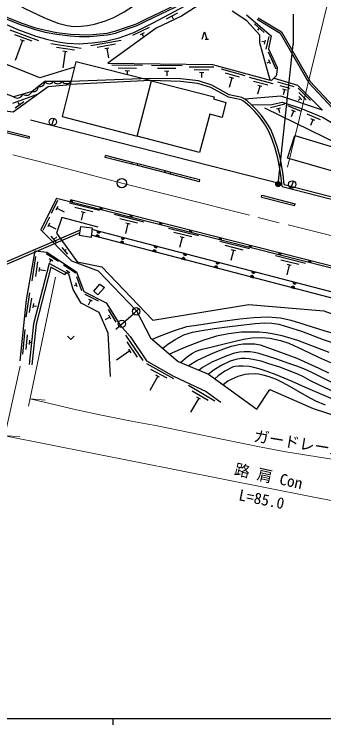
# Model space of a CAD drawing. Units: millimetres at full size, sheet at 1:1000; details may follow other scales. Extents: x 40000 to 680000, y 20000 to 380000.
# Drawn here: x 251960 to 302320, y 204000 to 319612 of the extents above; entities that cross this region are included whole.
import ezdxf
from ezdxf.enums import TextEntityAlignment as Align

# ---------------------------------------------------------------- set-up
doc = ezdxf.new("R2010")
doc.units = ezdxf.units.MM
doc.header["$LTSCALE"] = 1000
doc.linetypes.add('CHAIN', pattern=[18.5, 12, -1.5, 3.5, -1.5])
for name, color, linetype, lineweight in [('M-BGD', 7, 'Continuous', 25), ('M-BMK', 2, 'CHAIN', 13), ('M-BMK-SRVR', 3, 'Continuous', 25), ('M-STR-HTXT', 7, 'Continuous', 13), ('M-STR-STRC', 7, 'Continuous', 25), ('M-TTL-BAND', 7, 'Continuous', 25)]:
    doc.layers.add(name, color=color, linetype=linetype, lineweight=lineweight)
doc.styles.add('ＭＳ ゴシック', font='')
doc.styles.get('ＭＳ ゴシック').set_extended_font_data('MS Gothic')

msp = doc.modelspace()

# ---------------------------------------------------------------- hatches: boundary and pattern name
at = {"layer": 'M-BGD'}
for points in [[(261121, 289236, -0.41421), (261271, 289386, -0.41421), (261421, 289236, -1)], [(265966, 288003, -0.41421), (266116, 288153, -0.41421), (266266, 288003, -1)], [(270812, 286771, -0.41421), (270962, 286921, -0.41421), (271112, 286771, -1)], [(275658, 285539, -0.41421), (275808, 285689, -0.41421), (275958, 285539, -1)], [(280504, 284306, -0.41421), (280654, 284456, -0.41421), (280804, 284306, -1)], [(265209, 283499), (265815, 283341, 0.84072)], [(266009, 284223), (265403, 284381, 0.84072)], [(269958, 283194), (269353, 283352, 0.84072)], [(269184, 282456), (269789, 282297, 0.84072)], [(285349, 283074, -0.41421), (285499, 283224, -0.41421), (285649, 283074, -1)], [(274476, 281067), (275082, 280908, 0.84072)], [(275295, 281804), (274690, 281962, 0.84072)], [(290195, 281842, -0.41421), (290345, 281992, -0.41421), (290495, 281842, -1)], [(279192, 279829), (279797, 279670, 0.84072)], [(280064, 280562), (279458, 280720, 0.84072)], [(295043, 280616, -0.41421), (295193, 280766, -0.41421), (295343, 280616, -1)], [(284486, 278439), (285092, 278280, 0.84072)], [(285364, 279182), (284758, 279340, 0.84072)], [(299889, 279386, -0.41421), (300039, 279536, -0.41421), (300189, 279386, -1)], [(291188, 277665), (290583, 277823, 0.84072)], [(290338, 276903), (290943, 276744, 0.84072)], [(297011, 275152), (297616, 274993, 0.84072)], [(297892, 275919), (297286, 276077, 0.84072)]]:
    msp.add_hatch(color=256, dxfattribs=at).paths.add_polyline_path(points)
at = {"layer": 'M-STR-STRC'}
msp.add_hatch(color=256, dxfattribs=at).paths.add_polyline_path([(294556, 291747, -0.41421), (294678, 292299, -0.41421), (295231, 292176, -1)])

# ---------------------------------------------------------------- linework, layer by layer
at = {"layer": 'M-BGD'}
for p, q in [((278523, 319796), (276671, 318805)), ((277597, 319301), (277834, 318859)), ((292602, 316624), (291035, 318022)), ((255965, 315304), (251275, 317038)), ((273909, 317474), (271228, 316127)), ((291818, 317323), (291549, 317021)), ((254871, 315229), (252057, 316269)), ((273084, 316555), (272458, 316241)), ((272771, 316398), (272953, 316036)), ((292972, 313937), (293413, 315990)), ((253308, 315327), (252101, 312062)), ((253636, 315205), (252980, 315448)), ((262840, 314049), (257895, 314791)), ((269341, 315349), (264415, 314492)), ((268433, 314734), (265477, 314220)), ((283041, 315531), (283542, 315531)), ((292753, 315058), (292243, 315167)), ((292679, 314715), (292826, 315400)), ((261784, 313753), (258818, 314197)), ((260234, 313530), (259842, 310913)), ((260580, 313478), (259888, 313582)), ((267377, 314094), (266687, 313974)), ((267032, 314034), (267293, 312535)), ((294563, 310690), (293317, 313419)), ((293676, 311550), (293386, 312186)), ((272849, 311244), (267849, 311300)), ((279280, 311193), (274280, 311249)), ((284442, 310975), (280442, 311020)), ((293531, 311868), (293057, 311651)), ((271844, 310805), (268844, 310839)), ((270689, 310368), (269989, 310376)), ((270339, 310372), (270333, 309895)), ((278275, 310754), (275275, 310788)), ((277120, 310317), (276420, 310325)), ((276770, 310321), (276762, 309561)), ((283637, 310534), (281237, 310561)), ((282782, 310094), (282082, 310102)), ((282432, 310098), (282423, 309337)), ((289513, 309585), (285658, 310653)), ((288622, 309365), (286309, 310006)), ((274131, 308811), (261060, 308165)), ((273945, 309127), (261189, 308676)), ((287345, 309252), (286906, 307666)), ((287683, 309158), (287008, 309345)), ((294086, 308264), (290231, 309331)), ((293195, 308044), (290882, 308684)), ((291918, 307930), (291549, 306598)), ((292255, 307837), (291581, 308024)), ((297522, 307820), (294824, 308568)), ((296862, 307536), (295243, 307984)), ((300149, 305594), (298170, 307575)), ((251717, 305135), (255736, 306594)), ((296270, 307233), (295596, 307420)), ((295933, 307327), (295708, 306516)), ((299435, 305672), (298248, 306861)), ((252126, 304386), (253535, 305423)), ((252830, 304905), (252592, 305227)), ((298523, 305948), (298150, 305575)), ((298770, 305701), (298276, 306196)), ((296007, 304968), (293678, 304388)), ((295291, 304326), (294612, 304157)), ((294951, 304241), (295111, 303598)), ((298699, 303803), (296485, 304728)), ((297419, 303851), (297028, 302914)), ((297742, 303716), (297096, 303985)), ((301804, 302401), (299590, 303326)), ((254631, 302417), (295484, 292009)), ((258430, 302667), (258051, 301529)), ((300524, 302448), (300133, 301512)), ((300847, 302313), (300201, 302583)), ((254396, 299395), (254467, 299686)), ((266750, 296323), (266826, 296614)), ((271097, 295190), (271167, 295482)), ((271994, 294996), (272064, 295288)), ((276424, 293833), (276501, 294123)), ((277364, 293578), (277441, 293868)), ((282104, 292357), (282179, 292648)), ((297398, 292478), (296962, 291359)), ((259026, 289307), (257948, 287163)), ((292194, 289862), (292268, 290153)), ((292194, 289862), (297572, 288482)), ((292268, 290153), (297646, 288772)), ((259046, 288346), (258732, 287720)), ((258889, 288033), (260074, 287437)), ((265810, 287660), (260958, 288869)), ((264730, 287465), (261819, 288190)), ((297572, 288482), (297646, 288772)), ((263506, 287306), (262827, 287476)), ((263166, 287391), (262845, 286104)), ((273108, 285804), (268256, 287013)), ((257700, 286582), (256623, 284438)), ((257721, 285621), (257406, 284995)), ((272028, 285609), (269117, 286334)), ((270804, 285450), (270125, 285620)), ((246511, 277568), (262731, 284551)), ((257564, 285308), (258749, 284712)), ((270464, 285535), (270061, 283917)), ((281914, 283564), (277063, 284773)), ((246508, 277131), (262670, 284089)), ((257934, 283498), (258842, 282433)), ((258388, 282965), (258893, 283396)), ((265209, 283499), (265815, 283341)), ((266009, 284223), (265403, 284381)), ((269958, 283194), (269353, 283352)), ((280835, 283369), (277924, 284095)), ((279271, 283295), (278868, 281678)), ((279611, 283211), (278931, 283380)), ((269184, 282456), (269789, 282297)), ((290259, 281442), (285408, 282652)), ((259718, 281655), (260627, 280590)), ((260173, 281122), (260425, 281337)), ((274476, 281067), (275082, 280908)), ((275295, 281804), (274690, 281962)), ((289180, 281248), (286269, 281973)), ((287616, 281174), (287213, 279556)), ((287956, 281089), (287276, 281258)), ((255449, 280183), (254851, 276228)), ((259187, 279351), (257157, 280632)), ((258228, 279424), (257636, 279798)), ((279192, 279829), (279797, 279670)), ((280064, 280562), (279458, 280720)), ((299328, 279067), (294477, 280276)), ((255774, 279325), (255415, 276952)), ((257932, 279611), (257696, 279237)), ((261986, 277478), (259956, 278759)), ((285364, 279182), (284758, 279340)), ((298249, 278872), (295338, 279598)), ((296685, 278798), (296282, 277181)), ((297025, 278714), (296345, 278883)), ((256092, 278417), (255987, 277725)), ((256040, 278071), (257023, 277922)), ((260221, 277198), (260413, 277549)), ((261027, 277551), (260435, 277924)), ((260731, 277738), (260613, 277550)), ((284486, 278439), (285092, 278280)), ((291188, 277665), (290583, 277823)), ((262939, 274602), (262124, 276859)), ((290338, 276903), (290943, 276744)), ((262109, 275577), (261692, 275427)), ((262227, 275248), (261990, 275907)), ((297892, 275919), (297286, 276077)), ((254450, 274291), (253851, 270336)), ((297011, 275152), (297616, 274993)), ((254775, 273432), (254416, 271059)), ((265660, 272924), (263513, 273996)), ((264386, 273057), (263990, 272265)), ((264699, 272901), (264073, 273213)), ((255093, 272525), (254988, 271833)), ((255040, 272179), (255600, 272094)), ((268518, 269517), (267292, 271581)), ((267697, 270018), (267340, 270620)), ((268500, 268388), (271347, 270872)), ((272251, 271661), (271347, 270872)), ((267518, 270319), (266757, 269867)), ((253692, 268306), (253332, 264322)), ((254068, 267469), (253852, 265078)), ((272934, 263253), (270137, 267398)), ((254440, 266581), (254377, 265884)), ((254408, 266233), (254669, 266209)), ((272001, 263830), (270324, 266317)), ((270789, 264822), (268587, 263336)), ((270985, 264532), (270594, 265112)), ((277925, 260280), (273552, 262705)), ((276832, 260372), (274209, 261827)), ((275302, 260706), (274013, 258382)), ((275608, 260536), (274996, 260876)), ((284586, 256644), (280285, 259193)), ((283497, 256767), (280916, 258296)), ((281977, 257144), (280623, 254858)), ((282278, 256966), (281676, 257322))]:
    msp.add_line(p, q, dxfattribs=at)
for points in [[(261770, 310969), (256151, 309279), (244860, 313748), (242809, 321253), (238775, 328449), (236332, 334280)], [(240834, 332712), (242413, 329372), (243706, 325964), (245033, 321936), (246219, 320833), (247537, 319883), (249340, 318728), (250604, 318005), (252407, 317196), (255460, 316049), (257434, 315507), (259408, 315073), (260611, 314889), (262551, 314809), (264659, 314975), (266807, 315248), (269051, 315788), (271442, 316650), (274583, 318189), (280584, 321434)], [(242051, 332338), (243066, 329317), (244477, 325778), (246058, 322123), (248693, 319745), (250627, 318876), (252945, 317931), (255195, 317162), (256984, 316717), (258872, 316358), (261078, 316092), (262584, 315988), (264188, 315982), (267148, 316257), (268439, 316551), (270326, 317220), (271944, 317794), (273371, 318458), (279522, 321387)], [(242335, 332434), (243347, 329420), (244754, 325893), (246307, 322302), (248859, 320000), (250745, 319152), (253050, 318212), (255280, 317450), (257049, 317010), (258918, 316655), (261107, 316391), (262595, 316288), (264175, 316282), (267101, 316554), (268355, 316839), (270226, 317503), (271830, 318072), (273244, 318729), (279393, 321658)], [(245602, 331229), (246606, 328221), (247364, 326295), (247842, 325166), (248310, 324359), (249101, 323500), (249621, 323062), (250507, 322387), (252106, 321433), (253700, 320537), (256756, 319070), (259057, 318174), (260573, 317753), (261670, 317621), (262847, 317640), (263860, 317764), (265013, 318017), (266811, 318539), (268170, 319094), (269830, 320005), (271356, 320952), (273956, 322473)], [(282642, 321539), (279153, 319269), (275046, 317326), (267202, 311623), (284207, 311405), (293618, 308859), (291906, 314966), (291919, 316192), (289827, 318530), (287404, 320120)], [(289771, 319523), (293775, 316070), (293349, 313970), (294749, 310944), (294698, 310203), (294562, 309581), (293833, 308803), (293618, 308859)], [(291466, 318789), (295241, 316544), (299873, 308459), (306056, 301849)], [(291619, 319047), (295462, 316762), (300116, 308638), (306255, 302075)], [(282516, 315531), (282904, 316719), (283292, 315531)], [(261189, 308676), (256934, 308654), (254872, 307063), (251863, 306157), (247383, 307860), (241080, 309179), (238988, 309648), (233662, 311751), (230041, 313146), (226642, 314421), (224278, 315152)], [(224695, 315023), (224627, 313413), (227308, 311116), (239890, 306170), (247509, 304244), (251801, 303741), (257488, 307864), (261060, 308165)], [(274278, 308774), (261989, 311837), (259742, 302956), (271966, 299747)], [(295898, 291904), (295721, 293496), (295496, 294854), (295222, 296281), (294806, 297919), (294237, 299518), (293693, 300827), (293010, 302011), (292196, 303144), (291400, 304074), (290566, 304868), (289870, 305502), (289481, 305811), (288983, 306038), (286939, 306512), (284112, 308044), (281925, 308745), (279014, 309090), (273945, 309127)], [(295531, 291585), (295325, 293441), (295102, 294783), (294831, 296194), (294422, 297802), (293864, 299374), (293333, 300649), (292673, 301794), (291881, 302896), (291109, 303798), (290293, 304575), (289611, 305197), (289271, 305467), (288854, 305657), (286796, 306134), (283955, 307675), (281840, 308352), (278988, 308690), (274131, 308811)], [(294228, 309225), (298065, 308085), (302133, 303984), (295316, 306255), (289481, 305811)], [(254396, 299395), (244046, 301932), (236376, 305081), (227092, 308233)], [(254467, 299686), (244139, 302218), (236481, 305362), (227188, 308517)], [(290499, 304929), (293621, 304863), (295569, 305309), (298522, 304351), (302205, 302825), (314076, 295699), (312571, 287634), (311515, 294797), (311129, 295297), (307495, 297090), (292721, 304315)], [(282104, 292357), (277364, 293578), (276424, 293833), (271994, 294996), (271097, 295190), (266750, 296323)], [(282179, 292648), (277441, 293868), (276501, 294123), (272064, 295288), (271167, 295482), (266826, 296614)], [(295531, 291585), (312437, 287254), (315240, 286608), (327991, 283918), (336807, 282400), (339873, 281859), (343014, 281340), (347339, 280760), (350402, 280366), (353760, 280039), (356754, 279796), (359586, 279610), (363121, 279510), (368368, 279467)], [(295898, 291904), (312532, 287643), (315326, 286998), (328066, 284311), (336875, 282794), (339940, 282253), (343073, 281736), (347391, 281157), (350447, 280763), (353796, 280437), (356783, 280194), (359605, 280009), (363128, 279910), (368372, 279867)], [(258832, 289701), (256294, 284535), (261269, 279490), (265642, 277835), (271868, 271327), (274127, 266976), (278653, 263107), (283556, 261050), (291441, 255352), (293550, 258545), (300575, 255477), (307421, 253246)], [(258832, 289701), (287523, 282405), (314016, 275688), (319256, 274415), (329980, 272075), (336293, 270804), (340607, 270116), (349973, 266627), (360743, 265541)], [(359349, 268499), (358378, 268538), (356582, 268610), (354321, 268810), (351752, 269037), (348866, 269285), (345453, 269695), (342639, 270134), (341463, 270300), (340684, 270408), (336346, 271100), (330042, 272369), (319323, 274707), (314089, 275979), (287597, 282695), (261132, 289425)], [(265626, 284980), (259697, 286529), (258831, 283967), (262185, 279303), (266200, 278497), (274494, 269806), (290139, 272357), (302326, 271356), (312727, 267493), (317163, 267705), (326636, 263908), (330336, 266596)], [(360853, 265181), (357737, 264703), (349335, 265723), (335045, 267742), (331429, 267609), (328903, 267842), (264597, 284591)], [(361172, 264132), (357775, 263711), (349214, 264831), (334888, 266855), (333250, 266408), (330336, 266596), (328734, 266824), (264499, 283686)], [(252936, 263206), (253942, 273131), (255358, 281090), (257287, 280899), (262110, 277717), (263284, 274475), (266927, 272655), (269203, 269001), (270827, 267175), (273493, 263191), (277895, 260748), (283187, 258217), (285566, 256516)], [(267604, 260656), (267268, 267698), (265769, 271096), (262837, 272583), (261571, 274801), (260870, 277300), (257668, 279046), (255113, 269250), (254409, 262608)], [(260221, 277198), (257925, 278450), (255507, 269178), (254807, 262566)], [(274431, 266716), (275583, 267214), (278053, 268171), (280047, 268781), (281968, 269086), (285437, 269618), (288645, 270032), (290935, 270284), (293209, 270350), (295286, 270228), (296938, 269854), (299217, 269125), (302505, 268085), (304072, 267648), (305924, 267211), (307767, 266875), (309884, 266590), (312725, 266215), (315931, 265845), (317642, 265756), (321791, 265850)], [(276132, 265262), (276954, 265917), (278140, 266673), (279527, 267433), (280938, 267874), (282458, 268162), (284467, 268476), (287015, 268813), (289321, 269076), (291138, 269283), (292672, 269377), (293880, 269349), (295010, 269180), (296601, 268719), (298691, 268041), (302201, 266681), (304515, 265941)], [(260645, 267225), (261175, 266694), (261706, 267225)], [(303216, 264560), (299532, 265995), (298091, 266532), (297040, 266859), (295547, 267265), (293940, 267612), (292933, 267794), (291798, 267893), (290038, 267894), (288924, 267882), (286838, 267620), (284849, 267217), (282627, 266545), (279798, 265466), (277242, 264313)], [(279017, 262955), (279746, 263613), (280381, 264095), (280949, 264467), (281535, 264773), (282517, 265094), (283933, 265462), (285903, 265937), (287690, 266353), (289267, 266715), (290631, 266957), (292230, 267013), (293562, 266914), (295276, 266526), (296658, 266067), (298992, 264986), (301469, 263809), (303416, 262921)], [(280442, 262535), (281686, 263262), (283902, 264313), (285171, 264852), (286476, 265315), (287325, 265610), (288521, 265872), (289208, 265989), (291096, 265975), (291947, 265826), (293324, 265348), (295888, 264432), (297911, 263639), (301523, 262004), (303110, 261272)], [(306090, 258513), (301774, 260623), (300619, 261184), (299667, 261634), (299058, 261892), (297938, 262322), (296656, 262788), (294662, 263498), (293175, 263996), (291764, 264392), (291051, 264592), (290320, 264679), (289386, 264695), (288620, 264650), (287778, 264457), (286569, 264056), (284130, 262993), (282591, 262124), (282037, 261690)], [(305675, 257348), (301621, 259236), (300173, 259987), (299010, 260590), (298122, 261058), (297123, 261438), (295146, 262210), (293357, 262753), (292153, 263145), (291054, 263398), (290200, 263560), (289543, 263615), (288895, 263595), (288009, 263427), (287079, 263145), (285730, 262525), (284485, 261755), (283556, 261050)], [(318697, 254055), (315872, 254501), (314146, 254726), (311750, 254941), (310015, 255109), (308690, 255284), (307629, 255478), (306607, 255809), (305017, 256440), (299364, 258851), (297166, 259851), (294546, 260937), (293106, 261459), (291969, 261846), (290949, 262124), (290156, 262289), (289180, 262349), (288441, 262339), (287903, 262291), (287474, 262187), (286229, 261512), (285148, 260778), (284612, 260287)], [(302615, 256022), (301016, 256670), (299601, 257387), (297846, 258436), (296430, 259235), (295387, 259797), (294645, 260174), (293450, 260597), (292467, 260865), (291683, 261025), (290969, 261077), (290140, 261071), (289471, 260991), (288340, 260652), (287358, 260245), (286730, 259904), (285973, 259304)]]:
    msp.add_lwpolyline(points, dxfattribs=at)
for points in [[(274278, 308774), (284481, 306179), (284392, 305819), (286402, 305253), (285768, 302810), (283766, 303328), (282115, 297128), (271966, 299747)], [(297601, 299884), (304607, 297744), (303579, 294150), (296434, 296178)], [(262802, 285089), (264622, 284832), (264457, 283289), (262604, 283589)], [(264899, 274552), (265912, 275703), (266638, 275153), (265565, 273959)]]:
    msp.add_lwpolyline(points, close=True, dxfattribs=at)
for centre, radius in [((258241, 302098), 600), ((297180, 291918), 600), ((261271, 289236), 150), ((266116, 288003), 150), ((270962, 286771), 150), ((275808, 285539), 150), ((280654, 284306), 150), ((285499, 283074), 150), ((290345, 281842), 150), ((295193, 280616), 150), ((300039, 279386), 150), ((271799, 271267), 600), ((269472, 269236), 600)]:
    msp.add_circle(centre, radius, dxfattribs=at)
for centre, radius, start, end in [((255089, 307848), 814, 254.52885, 0.78905), ((256120, 308643), 814, 254.52885, 0.78905), ((257640, 309190), 887, 217.16668, 323.42689), ((259059, 309197), 887, 217.16668, 323.42689), ((260477, 309205), 887, 217.16668, 323.42689), ((252445, 306948), 982, 233.62779, 339.88799), ((253950, 307401), 982, 233.62779, 339.88799), ((265498, 283367), 318, 355.18315, 155.40088), ((265720, 284355), 318, 175.29298, 335.51071), ((269669, 283326), 318, 175.29298, 335.51071), ((269473, 282324), 318, 355.18315, 155.40088), ((274765, 280935), 318, 355.18315, 155.40088), ((275006, 281936), 318, 175.29298, 335.51071), ((279481, 279697), 318, 355.18315, 155.40088), ((279775, 280694), 318, 175.29298, 335.51071), ((284775, 278307), 318, 355.18315, 155.40088), ((285075, 279314), 318, 175.29298, 335.51071), ((290899, 277797), 318, 175.29298, 335.51071), ((290627, 276771), 318, 355.18315, 155.40088), ((297300, 275019), 318, 355.18315, 155.40088), ((297603, 276051), 318, 175.29298, 335.51071)]:
    msp.add_arc(centre, radius, start, end, dxfattribs=at)
at = {"layer": 'M-BMK'}
msp.add_lwpolyline([(251717, 296745), (258374, 295038), (263742, 293629), (269469, 292133), (278575, 289826), (312427, 281326), (323386, 278678), (329327, 277474), (334620, 276511), (340761, 275591), (345116, 274978), (350268, 274408), (354423, 274046), (365460, 273410), (368850, 273346)], dxfattribs=at)
at = {"layer": 'M-BMK-SRVR'}
msp.add_circle((269469, 292133), 750, dxfattribs=at)
at = {"layer": 'M-STR-HTXT'}
for p, q in [((296407, 294723), (302869, 321085)), ((258668, 276832), (254274, 255827)), ((252953, 262337), (250031, 249347)), ((254531, 257057), (256975, 256827)), ((250409, 251026), (252860, 250887))]:
    msp.add_line(p, q, dxfattribs=at)
for points in [[(254531, 257057), (262089, 255257), (266160, 254368), (271064, 253387), (275223, 252632), (285756, 250460), (292135, 249157), (296139, 248396), (303654, 247237), (307827, 246592), (319160, 245040), (358239, 241018)], [(250409, 251026), (300170, 241129), (305545, 240122), (308889, 239604), (316976, 238392), (320783, 237868), (330342, 236696), (334088, 236335), (337038, 236082)]]:
    msp.add_lwpolyline(points, dxfattribs=at)
at = {"layer": 'M-STR-STRC'}
for p in [(297335, 319620), (294893, 291961)]:
    msp.add_line(p, (297335, 314707), dxfattribs=at)
msp.add_circle((294893, 291961), 400, dxfattribs=at)
at = {"layer": 'M-TTL-BAND'}
for p, q in [((40000, 205000), (579000, 205000)), ((268000, 205000), (268000, 204000))]:
    msp.add_line(p, q, dxfattribs=at)

# ---------------------------------------------------------------- texts
at = {"layer": 'M-STR-HTXT', "style": 'ＭＳ ゴシック'}
for s, rotation, p in [('ガードレール L=101.0', 350.615, (303039, 247558)), ('路 肩 Con', 347.518, (293023, 243003)), ('L=85.0', 348.598, (291918, 239274))]:
    msp.add_text(s, height=1833, rotation=rotation, dxfattribs=at).set_placement(p, align=Align.BOTTOM_CENTER)

doc.saveas('drawing.dxf')
